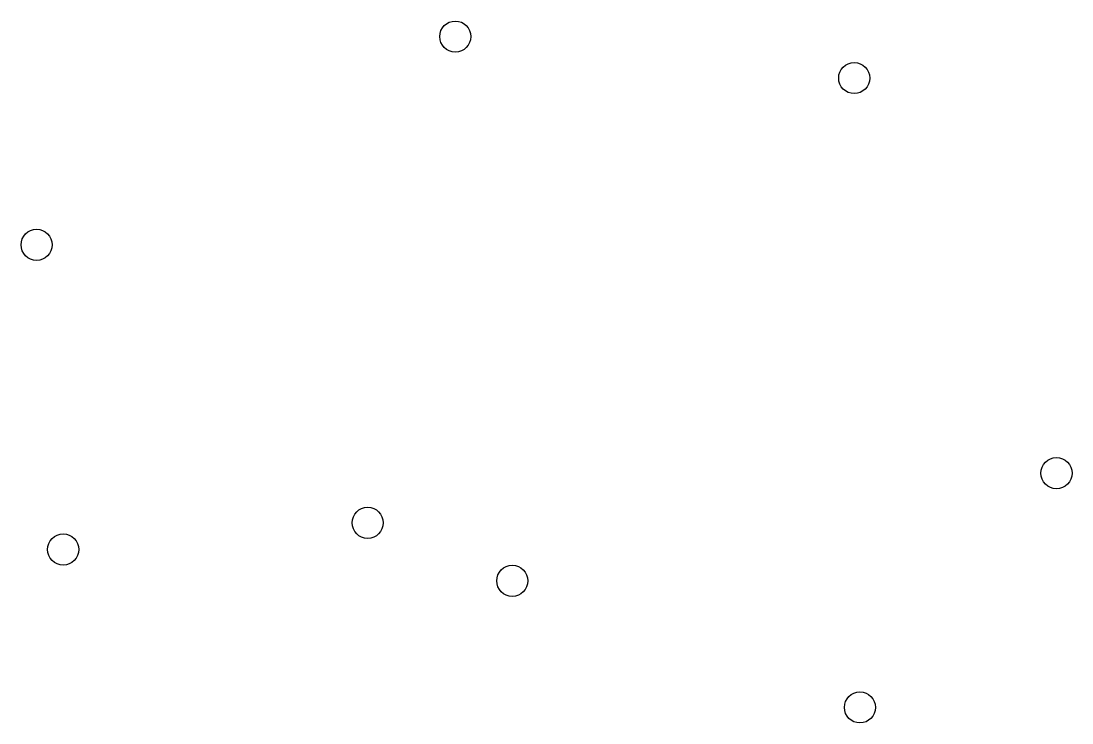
# Model space of a CAD drawing. Header units: millimetres. Extents: x -26 to 177, y -55 to 80.
import ezdxf

# ---------------------------------------------------------------- set-up
doc = ezdxf.new("R2010")
doc.units = ezdxf.units.MM

msp = doc.modelspace()

# ---------------------------------------------------------------- linework, layer by layer
for centre in [(57.51, 77.29), (134.51, 69.29), (-23.32, 37.11), (173.55, -6.94), (40.59, -16.52), (-18.18, -21.67), (68.51, -27.71), (135.62, -52.13)]:
    msp.add_circle(centre, 3)

doc.saveas('drawing.dxf')
